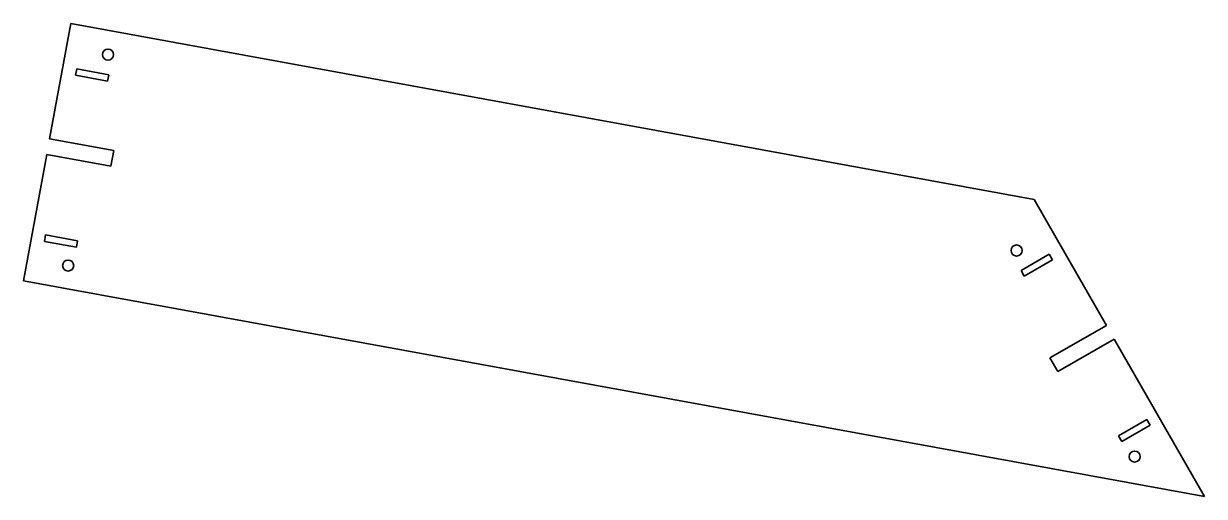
# Model space of a CAD drawing. Extents: x 30 to 392, y 84 to 229.
import ezdxf

# ---------------------------------------------------------------- set-up
doc = ezdxf.new("R2010")
doc.units = 0

msp = doc.modelspace()

# ---------------------------------------------------------------- linework, layer by layer
at = {"color": 7, "lineweight": 35}
for p, q in [((37.809814, 193.31543), (44.282227, 228.706726)), ((44.282227, 228.706726), (339.705994, 174.679199)), ((57.483521, 189.717468), (37.809814, 193.31543)), ((29.848511, 149.782898), (36.928345, 188.495361)), ((36.928345, 188.495361), (56.602051, 184.8974)), ((339.705994, 174.679199), (361.803772, 136.062744)), ((391.850403, 83.579468), (29.848511, 149.782898)), ((364.238342, 131.810303), (391.850403, 83.579468))]:
    msp.add_line(p, q, dxfattribs=at)
at = {"color": 7, "lineweight": 35, "ltscale": 0.049999}
for p, q in [((45.747253, 212.904175), (46.118469, 214.869385)), ((36.217407, 161.865112), (36.577209, 163.832458)), ((46.414063, 162.033508), (46.05426, 160.066162))]:
    msp.add_line(p, q, dxfattribs=at)
at = {"color": 7, "lineweight": 35, "ltscale": 0.25}
for p, q in [((46.118469, 214.869385), (55.944702, 213.013367)), ((55.573486, 211.048096), (45.747253, 212.904175)), ((36.577209, 163.832458), (46.414063, 162.033508)), ((46.05426, 160.066162), (36.217407, 161.865112))]:
    msp.add_line(p, q, dxfattribs=at)
at = {"color": 7, "lineweight": 35, "ltscale": 0.050001}
msp.add_line((55.944702, 213.013367), (55.573486, 211.048096), dxfattribs=at)
at = {"color": 7, "lineweight": 35, "ltscale": 0.1225}
msp.add_line((56.602051, 184.8974), (57.483521, 189.717468), dxfattribs=at)
at = {"color": 7, "lineweight": 35, "ltscale": 0.250001}
for p, q in [((335.635071, 152.900757), (344.284363, 157.919739)), ((345.288147, 156.18988), (336.638855, 151.170898)), ((365.550354, 102.191528), (374.199646, 107.21051)), ((375.20343, 105.480652), (366.554138, 100.46167))]:
    msp.add_line(p, q, dxfattribs=at)
at = {"color": 7, "lineweight": 35, "ltscale": 0.05}
for p, q in [((344.284363, 157.919739), (345.288147, 156.18988)), ((336.638855, 151.170898), (335.635071, 152.900757)), ((374.199646, 107.21051), (375.20343, 105.480652)), ((366.554138, 100.46167), (365.550354, 102.191528))]:
    msp.add_line(p, q, dxfattribs=at)
at = {"color": 7, "lineweight": 35, "ltscale": 0.499999}
for p, q in [((361.803772, 136.062744), (344.44696, 126.125977)), ((346.881531, 121.873535), (364.238342, 131.810303))]:
    msp.add_line(p, q, dxfattribs=at)
at = {"color": 7, "lineweight": 35, "ltscale": 0.122501}
msp.add_line((344.44696, 126.125977), (346.881531, 121.873535), dxfattribs=at)
at = {"color": 7, "lineweight": 35}
for centre in [(55.732056, 219.193787), (334.269836, 159.056458), (43.495728, 154.437317), (370.470886, 95.817627)]:
    msp.add_circle(centre, 1.7, dxfattribs=at)

doc.saveas('drawing.dxf')
